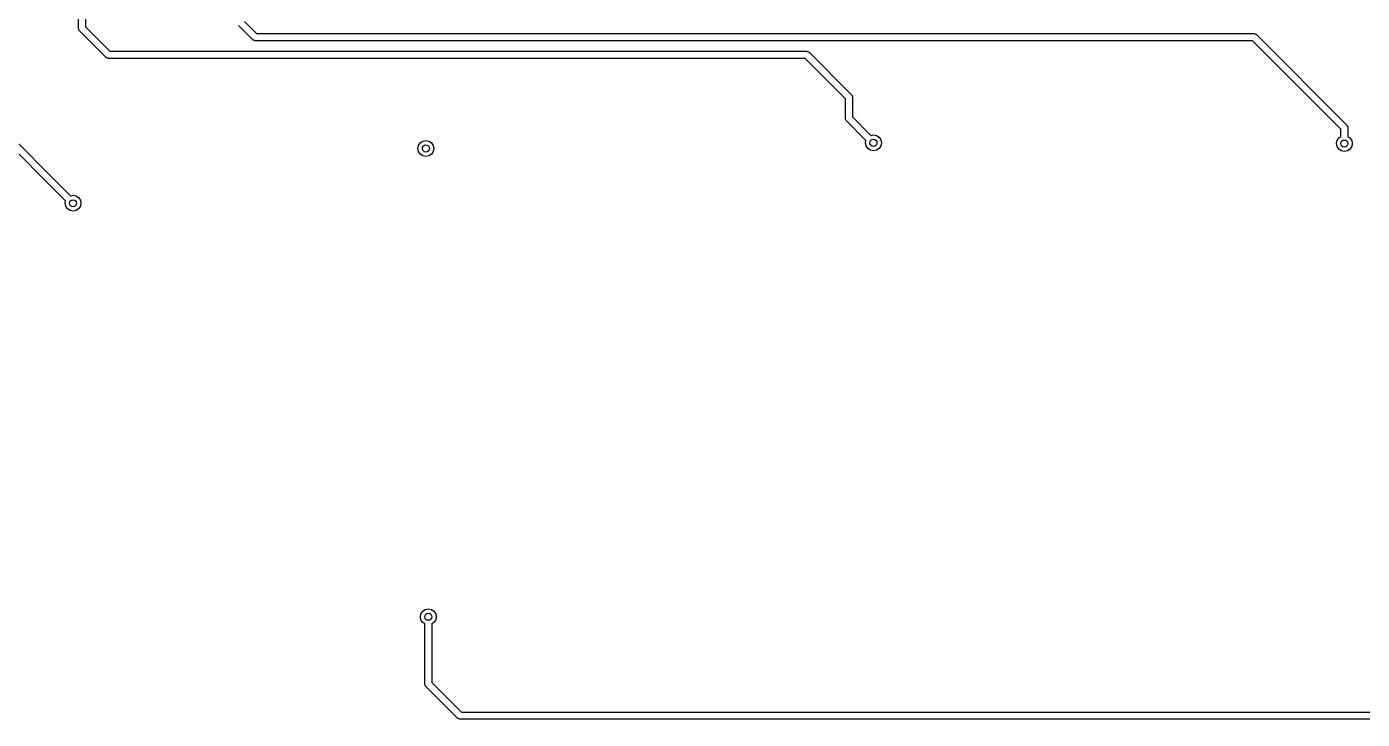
# Model space of a CAD drawing. Extents: x 97 to 313, y -173 to 213.
# Drawn here: x 192.54 to 230.32, y -172.95 to -153.35 of the extents above; entities that cross this region are included whole.
import ezdxf

# ---------------------------------------------------------------- set-up
doc = ezdxf.new("R2010")
doc.units = 0
doc.layers.add('BLACK', color=7, linetype='CONTINUOUS')

msp = doc.modelspace()

# ---------------------------------------------------------------- linework, layer by layer
at = {"layer": 'BLACK', "linetype": 'CONTINUOUS'}
for p, q in [((194, -153.4), (194, -152.675)), ((194.2, -152.675), (194.2, -153.359)), ((194.2, -153.359), (194.891, -154.05)), ((198.929, -153.721), (198.529, -153.321)), ((198.7, -153.209), (199.041, -153.55)), ((194.002, -153.408), (194, -153.4)), ((194.001, -153.416), (194.002, -153.408)), ((194.012, -153.437), (194.001, -153.416)), ((194.019, -153.459), (194.012, -153.437)), ((194.026, -153.464), (194.019, -153.459)), ((194.029, -153.471), (194.026, -153.464)), ((194.779, -154.221), (194.029, -153.471)), ((198.936, -153.724), (198.929, -153.721)), ((198.941, -153.731), (198.936, -153.724)), ((198.963, -153.738), (198.941, -153.731)), ((198.984, -153.749), (198.963, -153.738)), ((198.992, -153.748), (198.984, -153.749)), ((199, -153.75), (198.992, -153.748)), ((227.209, -153.75), (199, -153.75)), ((199.041, -153.55), (227.25, -153.55)), ((229.71, -156.251), (227.209, -153.75)), ((227.25, -153.55), (227.258, -153.552)), ((227.258, -153.552), (227.266, -153.551)), ((227.266, -153.551), (227.287, -153.562)), ((227.287, -153.562), (227.309, -153.569)), ((227.309, -153.569), (227.314, -153.576)), ((227.314, -153.576), (227.321, -153.579)), ((227.321, -153.579), (229.881, -156.139)), ((189.7, -154.059), (193.78, -158.139)), ((194.891, -154.05), (214.6, -154.05)), ((214.6, -154.05), (214.608, -154.052)), ((214.608, -154.052), (214.616, -154.051)), ((214.616, -154.051), (214.637, -154.062)), ((214.637, -154.062), (214.659, -154.069)), ((214.659, -154.069), (214.664, -154.076)), ((214.664, -154.076), (214.671, -154.079)), ((214.671, -154.079), (215.871, -155.279)), ((193.639, -158.28), (189.529, -154.171)), ((194.786, -154.224), (194.779, -154.221)), ((194.791, -154.231), (194.786, -154.224)), ((194.813, -154.238), (194.791, -154.231)), ((194.834, -154.249), (194.813, -154.238)), ((194.842, -154.248), (194.834, -154.249)), ((194.85, -154.25), (194.842, -154.248)), ((214.559, -154.25), (194.85, -154.25)), ((215.7, -155.391), (214.559, -154.25)), ((215.7, -155.95), (215.7, -155.391)), ((215.871, -155.279), (215.874, -155.286)), ((215.874, -155.286), (215.881, -155.291)), ((215.881, -155.291), (215.888, -155.313)), ((215.888, -155.313), (215.899, -155.334)), ((215.899, -155.334), (215.898, -155.342)), ((215.898, -155.342), (215.9, -155.35)), ((215.9, -155.35), (215.9, -155.909)), ((215.702, -155.958), (215.7, -155.95)), ((215.701, -155.966), (215.702, -155.958)), ((215.712, -155.987), (215.701, -155.966)), ((215.719, -156.009), (215.712, -155.987)), ((215.726, -156.014), (215.719, -156.009)), ((215.729, -156.021), (215.726, -156.014)), ((216.279, -156.57), (215.729, -156.021)), ((215.9, -155.909), (216.42, -156.429)), ((229.71, -156.461), (229.71, -156.251)), ((229.881, -156.139), (229.884, -156.146)), ((229.884, -156.146), (229.891, -156.151)), ((229.891, -156.151), (229.898, -156.173)), ((229.898, -156.173), (229.909, -156.194)), ((229.909, -156.194), (229.908, -156.202)), ((229.908, -156.202), (229.91, -156.21)), ((229.91, -156.21), (229.91, -156.461)), ((203.605, -156.8), (203.622, -156.714)), ((203.622, -156.714), (203.671, -156.641)), ((203.671, -156.641), (203.744, -156.592)), ((203.744, -156.592), (203.83, -156.575)), ((203.83, -156.575), (203.916, -156.592)), ((203.916, -156.592), (203.989, -156.641)), ((203.989, -156.641), (204.038, -156.714)), ((204.038, -156.714), (204.055, -156.8)), ((216.265, -156.64), (216.279, -156.57)), ((216.282, -156.726), (216.265, -156.64)), ((216.331, -156.799), (216.282, -156.726)), ((216.42, -156.429), (216.49, -156.415)), ((216.49, -156.415), (216.576, -156.432)), ((216.576, -156.432), (216.649, -156.481)), ((216.649, -156.481), (216.698, -156.554)), ((216.698, -156.726), (216.649, -156.799)), ((216.698, -156.554), (216.715, -156.64)), ((216.715, -156.64), (216.698, -156.726)), ((229.585, -156.66), (229.602, -156.574)), ((229.602, -156.746), (229.585, -156.66)), ((229.602, -156.574), (229.651, -156.501)), ((229.651, -156.819), (229.602, -156.746)), ((229.651, -156.501), (229.71, -156.461)), ((229.91, -156.461), (229.969, -156.501)), ((229.969, -156.501), (230.018, -156.574)), ((230.018, -156.746), (229.969, -156.819)), ((230.018, -156.574), (230.035, -156.66)), ((230.035, -156.66), (230.018, -156.746)), ((203.622, -156.886), (203.605, -156.8)), ((203.671, -156.959), (203.622, -156.886)), ((203.744, -157.008), (203.671, -156.959)), ((203.83, -157.025), (203.744, -157.008)), ((203.916, -157.008), (203.83, -157.025)), ((203.989, -156.959), (203.916, -157.008)), ((204.038, -156.886), (203.989, -156.959)), ((204.055, -156.8), (204.038, -156.886)), ((216.404, -156.848), (216.331, -156.799)), ((216.49, -156.865), (216.404, -156.848)), ((216.576, -156.848), (216.49, -156.865)), ((216.649, -156.799), (216.576, -156.848)), ((229.724, -156.868), (229.651, -156.819)), ((229.81, -156.885), (229.724, -156.868)), ((229.896, -156.868), (229.81, -156.885)), ((229.969, -156.819), (229.896, -156.868)), ((193.625, -158.35), (193.639, -158.28)), ((193.78, -158.139), (193.85, -158.125)), ((193.85, -158.125), (193.936, -158.142)), ((193.936, -158.142), (194.009, -158.191)), ((194.009, -158.191), (194.058, -158.264)), ((194.058, -158.264), (194.075, -158.35)), ((193.642, -158.436), (193.625, -158.35)), ((193.691, -158.509), (193.642, -158.436)), ((193.764, -158.558), (193.691, -158.509)), ((193.85, -158.575), (193.764, -158.558)), ((193.936, -158.558), (193.85, -158.575)), ((194.009, -158.509), (193.936, -158.558)), ((194.058, -158.436), (194.009, -158.509)), ((194.075, -158.35), (194.058, -158.436)), ((203.675, -170.05), (203.692, -169.964)), ((203.692, -169.964), (203.741, -169.891)), ((203.741, -169.891), (203.814, -169.842)), ((203.814, -169.842), (203.9, -169.825)), ((203.9, -169.825), (203.986, -169.842)), ((203.986, -169.842), (204.059, -169.891)), ((204.059, -169.891), (204.108, -169.964)), ((204.108, -169.964), (204.125, -170.05)), ((203.692, -170.136), (203.675, -170.05)), ((203.741, -170.209), (203.692, -170.136)), ((203.8, -170.249), (203.741, -170.209)), ((203.8, -171.95), (203.8, -170.249)), ((204.059, -170.209), (204, -170.249)), ((204, -170.249), (204, -171.909)), ((204.108, -170.136), (204.059, -170.209)), ((204.125, -170.05), (204.108, -170.136)), ((203.802, -171.958), (203.8, -171.95)), ((203.801, -171.966), (203.802, -171.958)), ((203.812, -171.987), (203.801, -171.966)), ((203.819, -172.009), (203.812, -171.987)), ((203.826, -172.014), (203.819, -172.009)), ((203.829, -172.021), (203.826, -172.014)), ((204.729, -172.921), (203.829, -172.021)), ((204, -171.909), (204.841, -172.75)), ((204.736, -172.924), (204.729, -172.921)), ((204.741, -172.931), (204.736, -172.924)), ((204.763, -172.938), (204.741, -172.931)), ((204.784, -172.949), (204.763, -172.938)), ((204.792, -172.948), (204.784, -172.949)), ((204.8, -172.95), (204.792, -172.948)), ((241.29, -172.95), (204.8, -172.95)), ((204.841, -172.75), (241.249, -172.75))]:
    msp.add_line(p, q, dxfattribs=at)
at = {"layer": 'BLACK'}
for centre in [(203.83, -156.8), (216.49, -156.64), (229.81, -156.66), (193.85, -158.35), (203.9, -170.05)]:
    msp.add_circle(centre, 0.1, dxfattribs=at)

doc.saveas('drawing.dxf')
